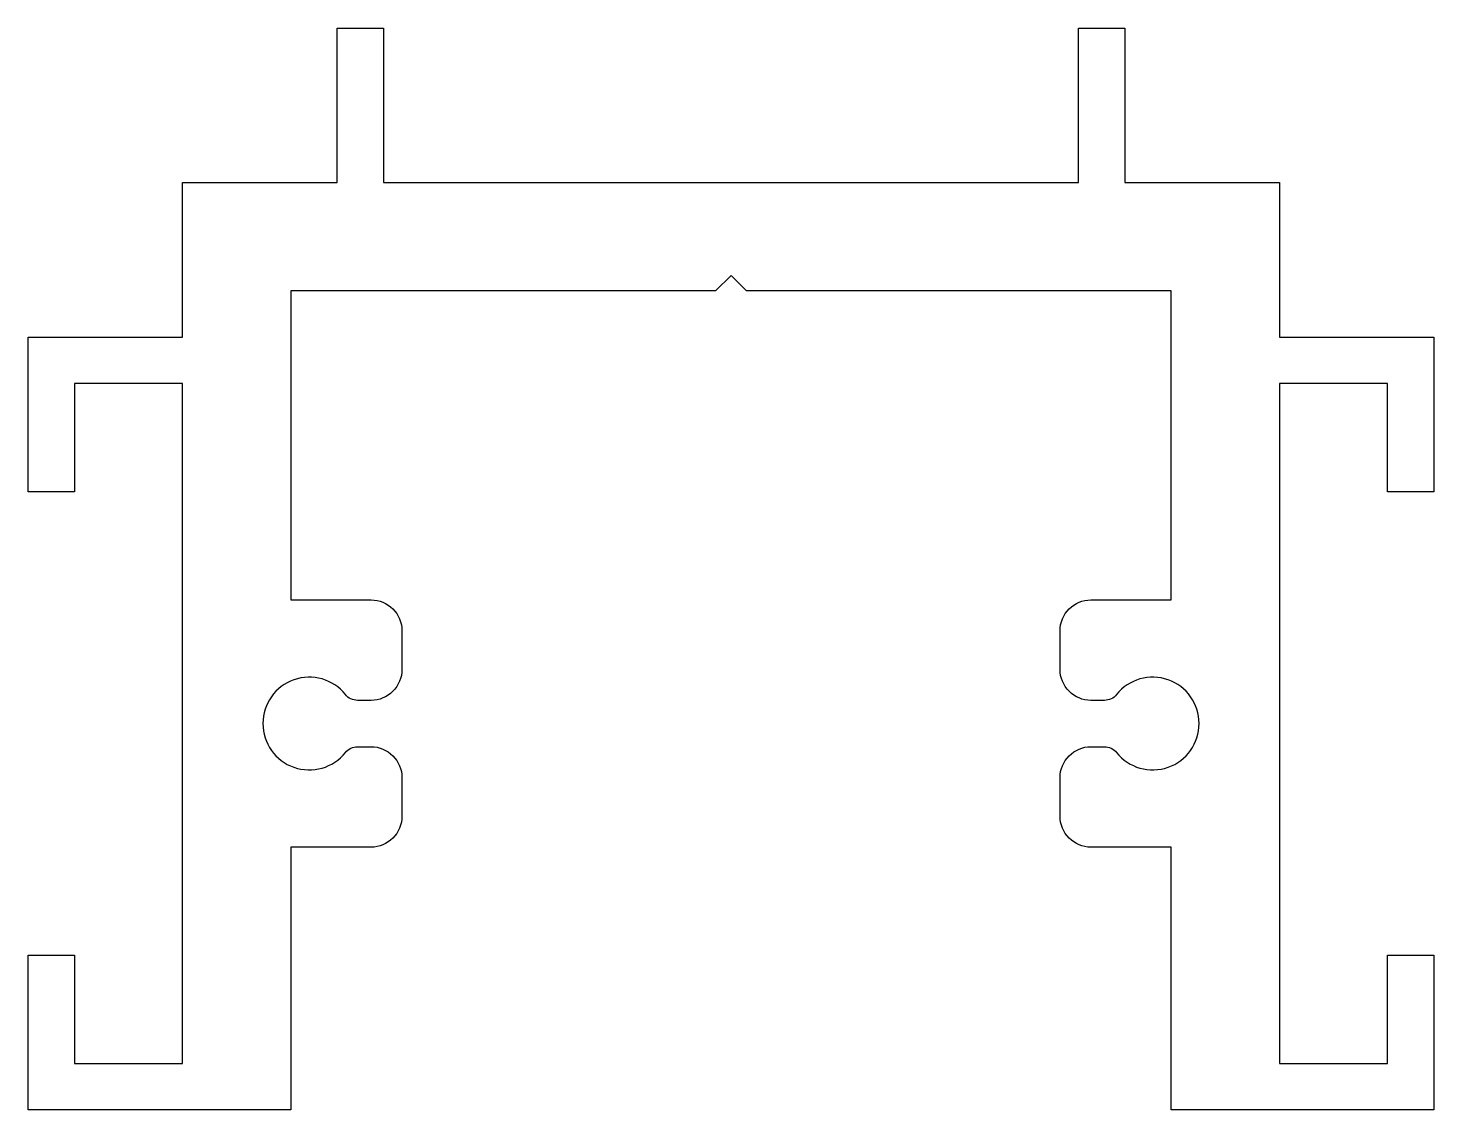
# Model space of a CAD drawing. Extents: x 5201.9 to 5247.4, y -708.1 to -673.1.
import ezdxf

# ---------------------------------------------------------------- set-up
doc = ezdxf.new("R2010")
doc.units = 0
doc.layers.get('0').update_dxf_attribs({"linetype": 'CONTINUOUS'})

msp = doc.modelspace()

# ---------------------------------------------------------------- linework, layer by layer
at = {"color": 0}
msp.add_lwpolyline([(5235.293, -693.827), (5235.293, -692.577, -0.414214), (5236.293, -691.577), (5238.893, -691.577), (5238.893, -681.577), (5225.143, -681.577), (5224.643, -681.077), (5224.143, -681.577), (5210.393, -681.577), (5210.393, -691.577), (5212.993, -691.577, -0.414214), (5213.993, -692.577), (5213.993, -693.827, -0.414214), (5212.993, -694.827), (5212.554, -694.827, -0.227735), (5212.163, -694.64, 2.849), (5212.163, -696.515, -0.227735), (5212.554, -696.327), (5212.993, -696.327, -0.414214), (5213.993, -697.327), (5213.993, -698.577, -0.414214), (5212.993, -699.577), (5210.393, -699.577), (5210.393, -708.077), (5201.893, -708.077), (5201.893, -703.077), (5203.393, -703.077), (5203.393, -706.577), (5206.893, -706.577), (5206.893, -684.577), (5203.393, -684.577), (5203.393, -688.077), (5201.893, -688.077), (5201.893, -683.077), (5206.893, -683.077), (5206.893, -678.077), (5211.893, -678.077), (5211.893, -673.077), (5213.393, -673.077), (5213.393, -678.077), (5235.893, -678.077), (5235.893, -673.077), (5237.393, -673.077), (5237.393, -678.077), (5242.393, -678.077), (5242.393, -683.077), (5247.393, -683.077), (5247.393, -688.077), (5245.893, -688.077), (5245.893, -684.577), (5242.393, -684.577), (5242.393, -706.577), (5245.893, -706.577), (5245.893, -703.077), (5247.393, -703.077), (5247.393, -708.077), (5238.893, -708.077), (5238.893, -699.577), (5236.293, -699.577, -0.414214), (5235.293, -698.577), (5235.293, -697.327, -0.414214), (5236.293, -696.327), (5236.731, -696.327, -0.227735), (5237.122, -696.515, 2.849), (5237.122, -694.64, -0.227735), (5236.731, -694.827), (5236.293, -694.827, -0.414214)], format="xyb", close=True, dxfattribs=at)

doc.saveas('drawing.dxf')
